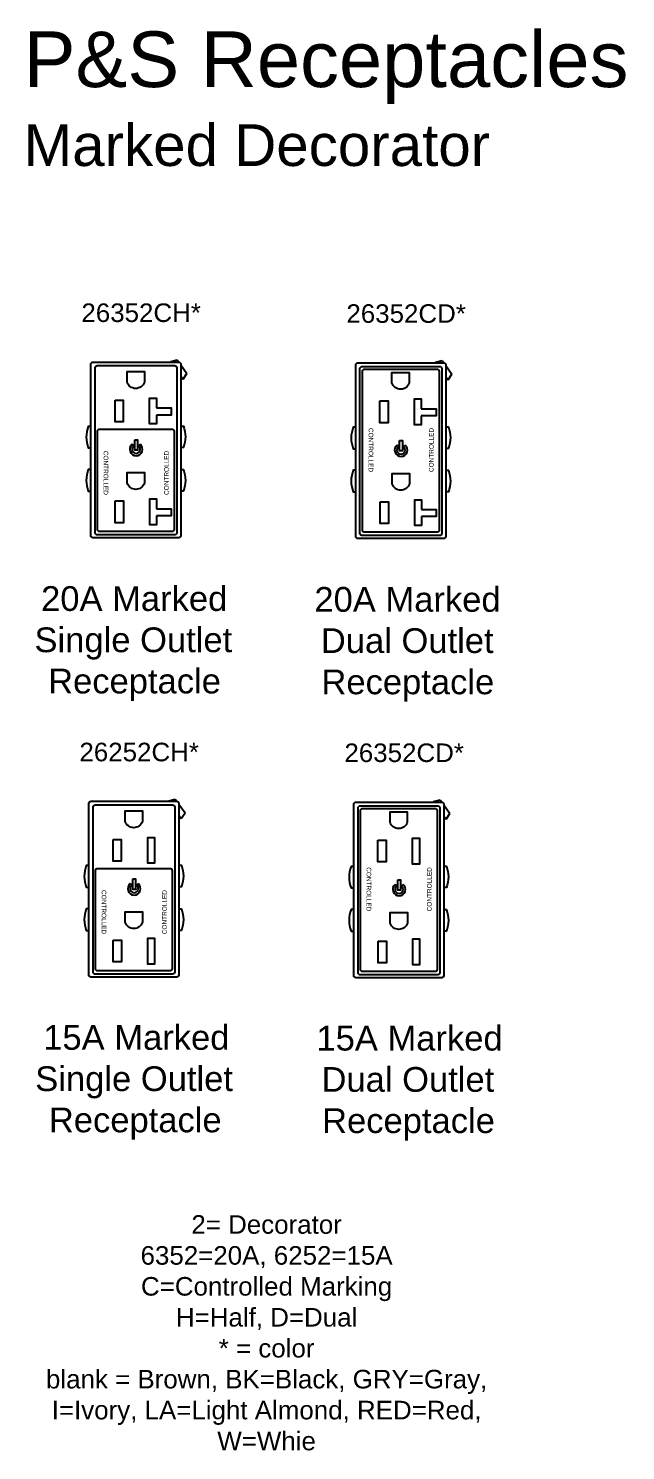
# Model space of a CAD drawing. Header units: inches. Extents: x 59 to 3361, y -1026 to 1732.
# Drawn here: x 995.1 to 1067.6, y 494.4 to 666.8 of the extents above; entities that cross this region are included whole.
import ezdxf
from ezdxf.enums import TextEntityAlignment as Align

# ---------------------------------------------------------------- set-up
doc = ezdxf.new("R2010")
doc.units = ezdxf.units.IN
doc.header["$MEASUREMENT"] = 0
doc.styles.add('ARIAL', font='arial.ttf')

msp = doc.modelspace()

# ---------------------------------------------------------------- linework, layer by layer
for p, q in [((1012.39, 626.39), (1013.19, 626.6)), ((1012.43, 626.32), (1012.39, 626.39)), ((1013.19, 626.6), (1013.39, 626.32)), ((1013.63, 625.98), (1014.37, 624.94)), ((1044.53, 626.29), (1045.34, 626.5)), ((1044.57, 626.23), (1044.53, 626.29)), ((1045.34, 626.5), (1045.53, 626.23)), ((1045.77, 625.89), (1046.51, 624.85)), ((1013.63, 624.63), (1013.9, 624.25)), ((1013.9, 624.25), (1014.37, 624.94)), ((1045.77, 624.53), (1046.04, 624.16)), ((1046.04, 624.16), (1046.51, 624.85)), ((1007.89, 616.13), (1007.72, 616.35)), ((1008.51, 616.13), (1008.68, 616.35)), ((1040.04, 616.03), (1039.86, 616.26)), ((1040.65, 616.03), (1040.82, 616.26)), ((1012.15, 573.13), (1012.95, 573.34)), ((1012.19, 573.07), (1012.15, 573.13)), ((1012.95, 573.34), (1013.15, 573.07)), ((1013.39, 572.72), (1014.13, 571.68)), ((1044.29, 573.03), (1045.09, 573.25)), ((1044.33, 572.97), (1044.29, 573.03)), ((1045.09, 573.25), (1045.29, 572.97)), ((1045.53, 572.63), (1046.27, 571.59)), ((1013.39, 571.37), (1013.66, 570.99)), ((1013.66, 570.99), (1014.13, 571.68)), ((1045.53, 571.28), (1045.8, 570.9)), ((1045.8, 570.9), (1046.27, 571.59)), ((1007.65, 562.87), (1007.48, 563.09)), ((1008.27, 562.87), (1008.44, 563.09)), ((1039.79, 562.78), (1039.62, 563)), ((1040.41, 562.78), (1040.58, 563))]:
    msp.add_line(p, q)
for points in [[(1002.96, 626.32), (1013.37, 626.32, -0.414214), (1013.63, 626.06), (1013.63, 605.29, -0.414214), (1013.37, 605.02), (1002.96, 605.02, -0.414214), (1002.7, 605.29), (1002.7, 626.06, -0.414214)], [(1003.49, 625.89), (1012.87, 625.89, -0.414214), (1013.14, 625.62), (1013.14, 605.64, -0.414214), (1012.87, 605.37), (1003.49, 605.37, -0.414214), (1003.22, 605.64), (1003.22, 625.62, -0.414214)], [(1035.1, 626.23), (1045.51, 626.23, -0.414214), (1045.77, 625.97), (1045.77, 605.19, -0.414214), (1045.51, 604.93), (1035.1, 604.93, -0.414214), (1034.84, 605.19), (1034.84, 625.97, -0.414214)], [(1035.63, 625.79), (1045.01, 625.79, -0.414214), (1045.28, 625.53), (1045.28, 605.54, -0.414214), (1045.01, 605.28), (1035.63, 605.28, -0.414214), (1035.36, 605.54), (1035.36, 625.53, -0.414214)], [(1035.92, 625.47), (1044.68, 625.47, -0.414214), (1044.95, 625.2), (1044.95, 605.94, -0.414214), (1044.68, 605.68), (1035.92, 605.68, -0.414214), (1035.66, 605.94), (1035.66, 625.2, -0.414214)], [(1003.78, 618.2), (1012.54, 618.2, -0.414214), (1012.8, 617.94), (1012.8, 606.04, -0.414214), (1012.54, 605.77), (1003.78, 605.77, -0.414214), (1003.51, 606.04), (1003.51, 617.94, -0.414214)], [(1002.72, 573.07), (1013.13, 573.07, -0.414214), (1013.39, 572.8), (1013.39, 552.03, -0.414214), (1013.13, 551.76), (1002.72, 551.76, -0.414214), (1002.46, 552.03), (1002.46, 572.8, -0.414214)], [(1003.25, 572.63), (1012.63, 572.63, -0.414214), (1012.89, 572.36), (1012.89, 552.38, -0.414214), (1012.63, 552.11), (1003.25, 552.11, -0.414214), (1002.98, 552.38), (1002.98, 572.36, -0.414214)], [(1034.86, 572.97), (1045.27, 572.97, -0.414214), (1045.53, 572.71), (1045.53, 551.93, -0.414214), (1045.27, 551.67), (1034.86, 551.67, -0.414214), (1034.6, 551.93), (1034.6, 572.71, -0.414214)], [(1035.39, 572.53), (1044.77, 572.53, -0.414214), (1045.04, 572.27), (1045.04, 552.28, -0.414214), (1044.77, 552.02), (1035.39, 552.02, -0.414214), (1035.12, 552.28), (1035.12, 572.27, -0.414214)], [(1035.68, 572.21), (1044.44, 572.21, -0.414214), (1044.71, 571.94), (1044.71, 552.68, -0.414214), (1044.44, 552.42), (1035.68, 552.42, -0.414214), (1035.42, 552.68), (1035.42, 571.94, -0.414214)], [(1003.54, 564.94), (1012.3, 564.94, -0.414214), (1012.56, 564.68), (1012.56, 552.78, -0.414214), (1012.3, 552.51), (1003.54, 552.51, -0.414214), (1003.27, 552.78), (1003.27, 564.68, -0.414214)]]:
    msp.add_lwpolyline(points, format="xyb", close=True)
for points in [[(1007.1, 623.89), (1007.1, 625.16), (1009.2, 625.16), (1009.2, 623.89, -0.730342), (1007.1, 623.89, -14.201756)], [(1039.24, 623.79), (1039.24, 625.06), (1041.34, 625.06), (1041.34, 623.79, -0.730342), (1039.24, 623.79, -14.201756)], [(1002.7, 618.53), (1002.39, 618.53, 0.187923), (1002.39, 615.91), (1002.7, 615.91)], [(1013.63, 618.57), (1013.93, 618.57, -0.187923), (1013.93, 615.95), (1013.63, 615.95)], [(1034.84, 618.44), (1034.54, 618.44, 0.187923), (1034.54, 615.81), (1034.84, 615.81)], [(1045.77, 618.48), (1046.08, 618.48, -0.187923), (1046.08, 615.86), (1045.77, 615.86)], [(1002.7, 613.29), (1002.39, 613.29, 0.187923), (1002.39, 610.67), (1002.7, 610.67)], [(1007.11, 611.66), (1007.11, 612.93), (1009.22, 612.93), (1009.22, 611.66, -0.730342), (1007.11, 611.66, -14.201756)], [(1013.63, 613.29), (1013.93, 613.29, -0.187923), (1013.93, 610.67), (1013.63, 610.67)], [(1034.84, 613.2), (1034.54, 613.2, 0.187923), (1034.54, 610.57), (1034.84, 610.57)], [(1039.26, 611.56), (1039.26, 612.83), (1041.36, 612.83), (1041.36, 611.56, -0.730342), (1039.26, 611.56, -14.201756)], [(1045.77, 613.2), (1046.08, 613.2, -0.187923), (1046.08, 610.57), (1045.77, 610.57)], [(1006.86, 570.63), (1006.86, 571.9), (1008.96, 571.9), (1008.96, 570.63, -0.730342), (1006.86, 570.63, -14.201756)], [(1039, 570.53), (1039, 571.8), (1041.1, 571.8), (1041.1, 570.53, -0.730342), (1039, 570.53, -14.201756)], [(1002.46, 565.27), (1002.15, 565.27, 0.187923), (1002.15, 562.65), (1002.46, 562.65)], [(1013.39, 565.32), (1013.69, 565.32, -0.187923), (1013.69, 562.69), (1013.39, 562.69)], [(1034.6, 565.18), (1034.29, 565.18, 0.187923), (1034.29, 562.56), (1034.6, 562.56)], [(1045.53, 565.22), (1045.84, 565.22, -0.187923), (1045.84, 562.6), (1045.53, 562.6)], [(1002.46, 560.03), (1002.15, 560.03, 0.187923), (1002.15, 557.41), (1002.46, 557.41)], [(1006.87, 558.4), (1006.87, 559.67), (1008.97, 559.67), (1008.97, 558.4, -0.730342), (1006.87, 558.4, -14.201756)], [(1013.39, 560.03), (1013.69, 560.03, -0.187923), (1013.69, 557.41), (1013.39, 557.41)], [(1034.6, 559.94), (1034.29, 559.94, 0.187923), (1034.29, 557.32), (1034.6, 557.32)], [(1039.02, 558.3), (1039.02, 559.58), (1041.12, 559.58), (1041.12, 558.3, -0.730342), (1039.02, 558.3, -14.201756)], [(1045.53, 559.94), (1045.84, 559.94, -0.187923), (1045.84, 557.32), (1045.53, 557.32)]]:
    msp.add_lwpolyline(points, format="xyb")
for points in [[(1005.64, 621.7), (1006.64, 621.7), (1006.64, 619.07), (1005.64, 619.07)], [(1037.78, 621.61), (1038.79, 621.61), (1038.79, 618.97), (1037.78, 618.97)], [(1008.03, 616.91), (1008.37, 616.91), (1008.37, 615.64), (1008.03, 615.64)], [(1040.17, 616.82), (1040.51, 616.82), (1040.51, 615.55), (1040.17, 615.55)], [(1005.65, 609.48), (1006.66, 609.48), (1006.66, 606.84), (1005.65, 606.84)], [(1037.8, 609.38), (1038.8, 609.38), (1038.8, 606.75), (1037.8, 606.75)], [(1005.4, 568.44), (1006.4, 568.44), (1006.4, 565.81), (1005.4, 565.81)], [(1037.54, 568.35), (1038.54, 568.35), (1038.54, 565.72), (1037.54, 565.72)], [(1007.79, 563.65), (1008.13, 563.65), (1008.13, 562.38), (1007.79, 562.38)], [(1039.93, 563.56), (1040.27, 563.56), (1040.27, 562.29), (1039.93, 562.29)], [(1005.41, 556.22), (1006.42, 556.22), (1006.42, 553.59), (1005.41, 553.59)], [(1037.55, 556.12), (1038.56, 556.12), (1038.56, 553.49), (1037.55, 553.49)]]:
    msp.add_lwpolyline(points, close=True)
for points in [[(1010.66, 619.9), (1010.66, 618.82), (1009.84, 618.82), (1009.84, 621.95), (1010.66, 621.95), (1010.66, 620.77)], [(1010.66, 620.77), (1012.44, 620.77), (1012.44, 619.9), (1010.66, 619.9)], [(1042.8, 619.81), (1042.8, 618.72), (1041.98, 618.72), (1041.98, 621.86), (1042.8, 621.86), (1042.8, 620.67)], [(1042.8, 620.67), (1044.59, 620.67), (1044.59, 619.81), (1042.8, 619.81)], [(1010.67, 607.68), (1010.67, 606.59), (1009.86, 606.59), (1009.86, 609.73), (1010.67, 609.73), (1010.67, 608.54)], [(1042.81, 607.59), (1042.81, 606.5), (1042, 606.5), (1042, 609.63), (1042.81, 609.63), (1042.81, 608.45)], [(1010.67, 608.54), (1012.46, 608.54), (1012.46, 607.68), (1010.67, 607.68)], [(1042.81, 608.45), (1044.6, 608.45), (1044.6, 607.59), (1042.81, 607.59)], [(1010.42, 566.64), (1010.42, 565.56), (1009.6, 565.56), (1009.6, 568.69), (1010.42, 568.69), (1010.42, 565.56)], [(1042.56, 566.55), (1042.56, 565.46), (1041.74, 565.46), (1041.74, 568.6), (1042.56, 568.6), (1042.56, 565.46)], [(1010.43, 554.42), (1010.43, 553.34), (1009.61, 553.34), (1009.61, 556.47), (1010.43, 556.47), (1010.43, 553.34)], [(1042.57, 554.33), (1042.57, 553.24), (1041.76, 553.24), (1041.76, 556.38), (1042.57, 556.38), (1042.57, 553.24)]]:
    msp.add_lwpolyline(points)
for centre, radius in [((1008.2, 615.74), 0.776), ((1008.2, 615.74), 0.493), ((1040.34, 615.65), 0.776), ((1040.34, 615.65), 0.493), ((1007.96, 562.48), 0.776), ((1007.96, 562.48), 0.493), ((1040.1, 562.39), 0.776), ((1040.1, 562.39), 0.493)]:
    msp.add_arc(centre, radius, 128.3934, 51.6066)

# ---------------------------------------------------------------- texts
at = {"style": 'ARIAL'}
for rotation, p in [(270, (1036.97, 615.66)), (90, (1043.73, 615.66)), (270, (1004.82, 612.89)), (90, (1011.59, 612.89)), (270, (1036.72, 562.4)), (90, (1043.49, 562.4)), (270, (1004.58, 559.63)), (90, (1011.35, 559.63))]:
    msp.add_text('CONTROLLED', height=0.561, rotation=rotation, dxfattribs=at).set_placement(p, align=Align.TOP_CENTER)
at = {"attachment_point": 1, "style": 'ARIAL'}
for s, width, insert, char_height in [('\\pi8.7844;{\\H1.3333x;P&S Receptacles\\P\\pi16.842;}Marked Decorator', 89.8556, (985.77, 666.41), 5.0625), ('\\pi7.5999;20A Marked\\P\\pi6.7967;Single Outlet \\P\\pi8.4533;Receptacle', 37.3704, (989.07, 599.15), 3), ('\\pi4.1891;20A Marked \\P\\pi4.9688;Dual Outlet \\P\\pi5.0424;Receptacle', 30.5487, (1025.64, 599.05), 3), ('\\pi7.7667;15A Marked\\P\\pi6.7967;Single Outlet \\P\\pi8.4533;Receptacle', 37.3704, (989.16, 545.94), 3), ('\\pi4.3559;15A Marked \\P\\pi4.9688;Dual Outlet \\P\\pi5.0424;Receptacle', 30.5487, (1025.72, 545.85), 3)]:
    msp.add_mtext_dynamic_manual_height_columns(s, width=width, gutter_width=70, heights=[0], dxfattribs=dict(at, insert=insert, char_height=char_height))
at = {"char_height": 2.25, "attachment_point": 2, "style": 'ARIAL'}
for s, insert, width in [('26352CH*', (1008.81, 633.43), 16.7368), ('26352CD*', (1040.96, 633.33), 16.7368), ('26252CH*', (1008.57, 580.17), 16.7368), ('26352CD*', (1040.72, 580.08), 16.7368), ('2= Decorator\\P6352=20A, 6252=15A\\PC=Controlled Marking\\PH=Half, D=Dual\\P* = color\\Pblank = Brown, BK=Black, GRY=Gray, I=Ivory, LA=Light Almond, RED=Red, W=Whie', (1024.03, 522.89), 64.3022)]:
    msp.add_mtext(s, dxfattribs=dict(at, insert=insert, width=width))

doc.saveas('drawing.dxf')
